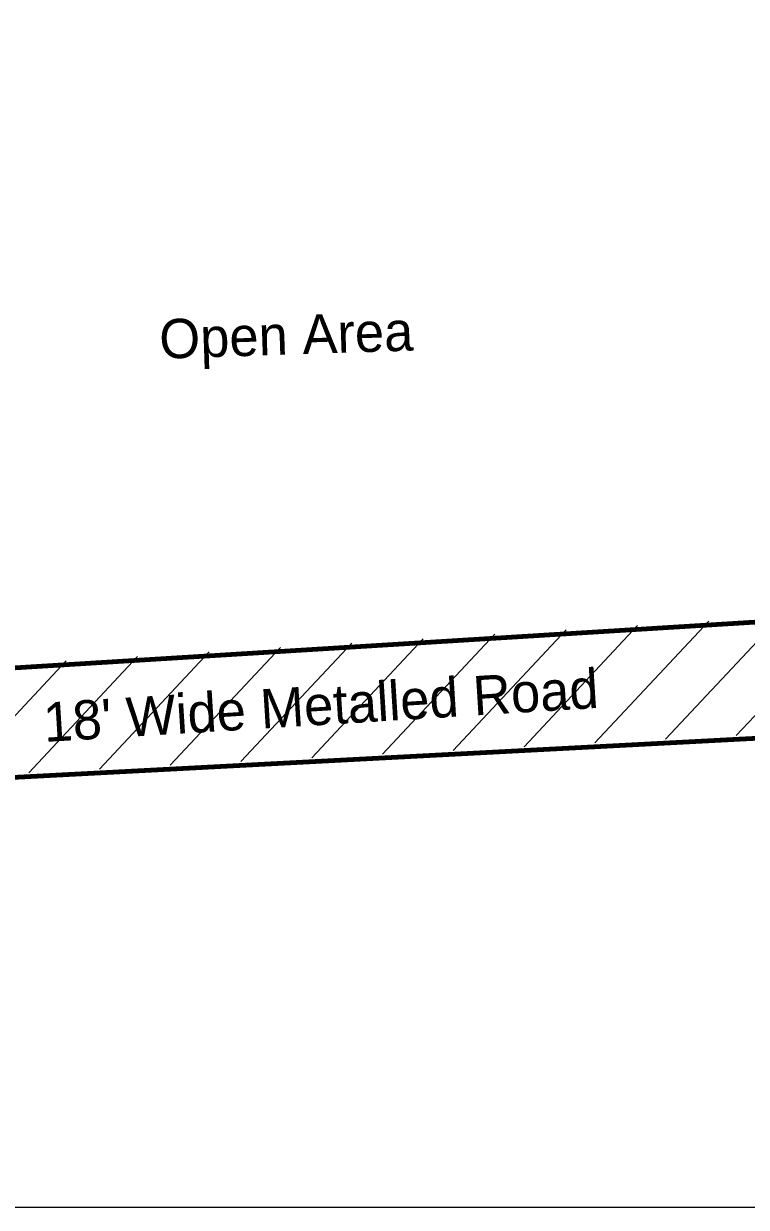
# Model space of a CAD drawing. Header units: millimetres. Extents: x 3614 to 12428, y -844 to 6844.
# Drawn here: x 5240.6 to 5275.1, y -498.2 to -441.7 of the extents above; entities that cross this region are included whole.
import ezdxf

# ---------------------------------------------------------------- set-up
doc = ezdxf.new("R2010")
doc.units = ezdxf.units.MM
doc.header["$LTSCALE"] = 40
doc.header["$MEASUREMENT"] = 0
doc.layers.get('0').update_dxf_attribs({"linetype": 'CONTINUOUS', "lineweight": 20})
doc.layers.get('Defpoints').update_dxf_attribs({"linetype": 'CONTINUOUS', "lineweight": 20})
doc.layers.add('Hatch', color=42, linetype='CONTINUOUS', lineweight=15)
doc.layers.add('TEXT', color=7, linetype='CONTINUOUS', lineweight=20)
doc.layers.add('Road', color=7, linetype='CONTINUOUS')
doc.styles.add('STYLE9', font='GOTHIC.TTF')

# ---------------------------------------------------------------- blocks, each defined once
blk = doc.blocks.new('fgb')
at = {"layer": 'Hatch'}
h = blk.add_hatch(dxfattribs=at)
h.set_pattern_fill('ANSI31', color=256, scale=18.75, angle=1.8665, style=0)
h.set_pattern_definition([(46.86649, (3271.3276, -2178.5363), (-1.710381, 1.6024236), [])])
h.paths.add_polyline_path([(5061.066, -408.535), (5057.242, -408.771), (5043.552, -409.616), (4975.631, -413.809), (4975.797, -418.89), (5061.104, -414.4)])

msp = doc.modelspace()

# ---------------------------------------------------------------- linework, layer by layer
at = {"layer": 'Defpoints', "ltscale": 0.05}
msp.add_lwpolyline([(5358.5113, -212.2084), (5178.3481, -212.2084), (5178.3481, -498.152), (5358.5113, -498.152)], close=True, dxfattribs=at)
at = {"layer": 'Road', "const_width": 0.225}
for points in [[(5293.3416, -469.129), (5225.4205, -473.3223)], [(5310.8936, -473.9127), (5225.5861, -478.4029)]]:
    msp.add_lwpolyline(points, dxfattribs=at)

# ---------------------------------------------------------------- block references
msp.add_blockref('fgb', (249.5596, -59.341))

# ---------------------------------------------------------------- texts
at = {"layer": 'TEXT', "style": 'STYLE9'}
for s, rotation, p in [('Open Area', 1.86649, (5247.1052, -457.6632)), ("18' Wide Metalled Road", 3.53281, (5241.5988, -475.9506))]:
    msp.add_text(s, height=1.875, rotation=rotation, dxfattribs=at).set_placement(p)

doc.saveas('drawing.dxf')
